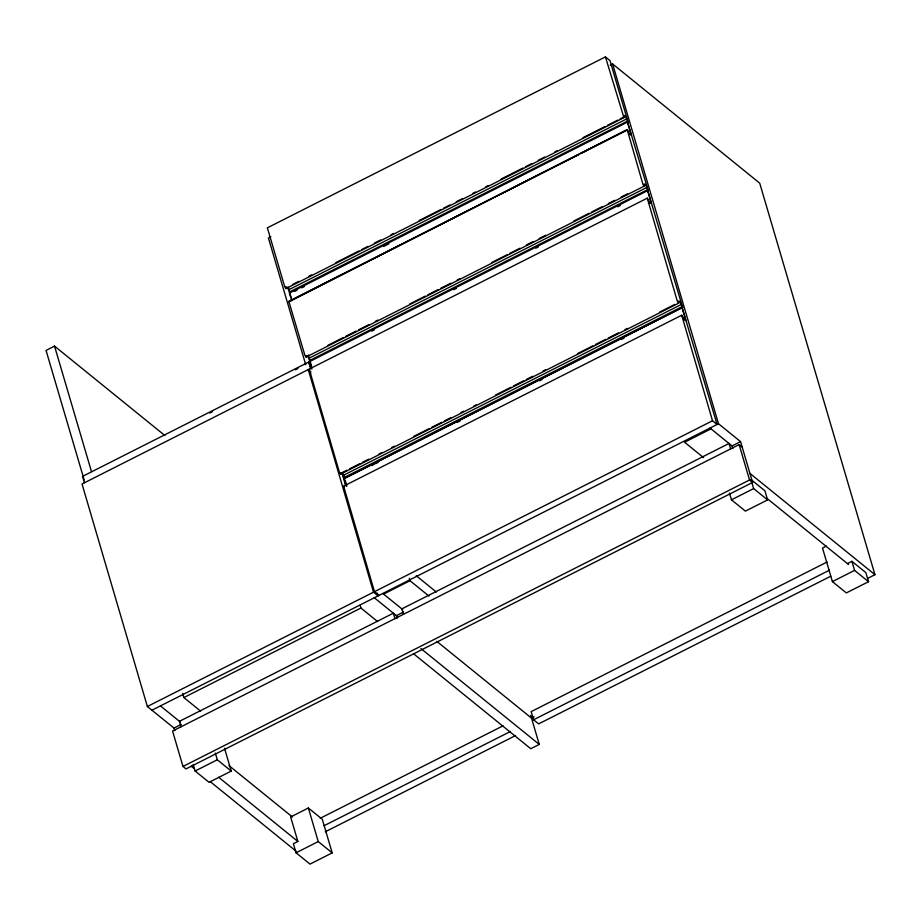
<?xml version="1.0" encoding="UTF-8"?>
<svg xmlns="http://www.w3.org/2000/svg" width="921" height="921" viewBox="0 0 921 921"><rect width="100%" height="100%" fill="white"/><g stroke="black" fill="none" stroke-linecap="round" stroke-linejoin="round"><path stroke-width="1.38" d="M682.139 307.695L685.477 319.046A2.763 0.794 63.2 0 1 684.879 320.278A2.763 0.794 63.2 0 1 682.945 316.985L681.701 315.235L712.52 420.759L717.079 424.466L682.139 307.695L344.097 478.621L346.319 486.184M291.704 300.626L289.482 293.062L628.018 121.848L609.99 60.602L605.431 56.895L267.378 227.821L284.739 286.799L285.855 288.538L286.005 287.824A2.763 0.794 63.2 0 1 285.844 286.834M310.711 373.811A2.763 0.794 63.2 0 1 309.502 371.336L308.259 369.574L82.027 483.997L147.372 706.511L174 728.085L174.783 730.733M289.758 301.604L289.125 301.213L289.079 302.238L304.897 355.31L306.025 357.049L306.175 356.335A2.763 0.794 63.2 0 1 306.037 355.782M308.259 369.574L373.523 592.168L378.094 595.864L377.276 593.101M682.634 307.407L647.693 190.647L651.032 201.987A2.763 0.794 63.2 0 1 650.422 203.23A2.763 0.794 63.2 0 1 648.488 199.938L647.256 198.176L309.203 369.102L339.607 473.003L340.597 474.119L678.639 303.193L678.673 302.468A2.763 0.794 63.2 0 1 679.272 301.225A2.763 0.794 63.2 0 1 681.206 304.529L682.634 307.407L344.581 478.333L343.153 475.443A2.763 0.794 63.2 0 0 341.944 472.968L345.605 485.471M285.982 288.549L624.024 117.635L624.058 116.909A2.763 0.794 63.2 0 1 624.657 115.666A2.763 0.794 63.2 0 1 626.591 118.959L628.018 121.848M306.14 357.06L644.193 186.134L644.216 185.409A2.763 0.794 63.2 0 1 644.815 184.177A2.763 0.794 63.2 0 1 646.749 187.47L648.177 190.359L309.64 361.573L311.862 369.125M340.597 474.119L340.62 473.394A2.763 0.794 63.2 0 1 340.494 472.841M647.256 198.176L677.396 301.443L678.639 303.193M681.701 315.235L343.648 486.161L374.467 591.685L379.038 595.38M288.987 301.846L627.213 129.677L628.329 131.427A2.763 0.794 63.2 0 0 630.263 134.719A2.763 0.794 63.2 0 0 630.862 133.476L627.523 122.136L648.177 190.359M164.871 435.529L54.546 346.123L46.05 350.429L84.191 480.002M270.855 236.766L268.425 237.986L305.749 364.808M610.186 65.195L612.615 63.963L759.71 183.164L874.95 574.704L867.663 578.388M292.406 284.589L298.807 281.354M309.053 276.173L311.62 274.884M335.946 262.577L358.994 250.926M361.55 249.626L367.963 246.391M374.363 243.156L380.764 239.921M391.011 234.74L393.566 233.439M419.182 220.499L440.94 209.493M443.508 208.192L449.909 204.957M456.309 201.722L462.71 198.487M472.957 193.306L475.524 192.005M485.758 186.825L488.326 185.535M501.128 179.054L522.898 168.048M525.454 166.759L531.854 163.524M538.267 160.289L544.668 157.042M554.903 151.861L557.47 150.572M583.074 137.62L604.844 126.614M607.411 125.325L617.657 120.144M620.213 118.844L624.058 116.909M289.977 292.763L288.538 289.885L626.591 118.959M289.206 292.153L627.259 121.227M294.513 291.473L297.023 290.207M301.766 287.847L304.321 286.558M383.712 246.414L388.835 243.823M578.825 154.601L289.01 301.317L627.213 129.677L642.95 184.384L644.193 186.134M581.37 153.312L627.535 129.953M306.175 356.335L308.731 355.046M327.934 345.329L343.303 337.558M345.87 336.269L356.105 331.088M358.672 329.787L368.918 324.618M375.319 321.371L377.875 320.082M409.891 303.895L425.26 296.125M427.816 294.835L438.062 289.655M440.618 288.354L450.864 283.173M457.265 279.938L459.832 278.649M491.837 262.462L507.206 254.691M509.762 253.39L520.008 248.221M526.409 244.974L532.81 241.739M539.222 238.504L545.623 235.269M573.795 221.028L589.152 213.258M591.719 211.957L601.966 206.776M608.367 203.541L614.768 200.306M621.168 197.071L627.569 193.836M310.135 361.274L308.708 358.396L646.749 187.47M309.375 360.664L647.417 189.738M84.398 482.696L82.545 476.387L308.696 362.045L311.079 368.181M209.792 413.057L212.348 411.756M295.399 369.77L297.955 368.481M371.865 331.111L374.421 329.81M453.811 289.666L456.379 288.377M535.769 248.233L538.325 246.943M617.715 206.799L620.282 205.51M648.465 203.288L651.032 201.987M340.62 473.394L347.021 470.159M349.589 468.858L359.823 463.677M362.39 462.388L368.791 459.142M379.038 453.972L381.593 452.672M391.839 447.491L394.407 446.201M413.61 436.485L428.979 428.714M431.535 427.425L441.781 422.244M444.336 420.943L450.737 417.708M460.984 412.527L463.551 411.238M473.785 406.057L476.353 404.768M495.556 395.051L510.925 387.281M513.481 385.991L523.727 380.81M526.294 379.51L532.695 376.275M542.941 371.094L545.497 369.805M577.513 353.618L592.871 345.847M595.438 344.546L605.684 339.377M608.24 338.076L618.486 332.895M624.887 329.66L627.454 328.371M659.459 312.184L674.828 304.414M343.153 475.443L681.206 304.529M343.821 477.711L681.874 306.797M371.785 465.577L374.306 464.311M375.584 463.7L378.14 462.4M457.53 422.267L460.097 420.966M539.487 380.834L542.043 379.533M621.433 339.389L624.001 338.099M147.372 706.511L373.523 592.168M374.467 591.685L712.52 420.759M151.942 710.206L718.495 423.752L740.565 441.631L752.584 482.454L186.019 768.92L182.98 766.456L172.561 731.067L739.126 444.601L742.165 447.076M383.573 594.091L410.018 580.725L429.002 596.117M711.012 428.864L684.579 442.23L703.563 457.622M182.646 693.432L183.866 697.554L360.917 608.033L377.61 621.56M174 728.085L181.287 724.401M403.663 611.97L396.375 615.654L397.158 618.302M740.565 441.631L732.068 445.925L732.851 448.573M182.98 766.456L749.544 479.991L752.584 482.454M195.114 771.004L217.298 759.779L231.252 771.084L209.055 782.309L195.114 771.004L193.203 764.522M731.458 499.815L753.643 488.602L767.596 499.907L745.4 511.12L731.458 499.815L729.478 493.103M308.362 808.005L290.656 816.962L297.863 841.46L293.385 843.728L296.055 852.8L309.997 864.105L332.193 852.881L322.304 819.31L308.362 808.005L318.24 841.575L332.193 852.881M826.31 546.118L822.511 548.041L832.4 581.612L846.341 592.917L868.538 581.704L865.867 572.62L851.913 561.326L847.435 563.594M320.289 818.239L503.004 725.863M827.127 561.983L531.164 711.622L533.57 719.785L538.647 723.894L830.765 576.201M534.088 716.826L531.521 718.115L436.853 641.407M323.973 825.769L510.522 731.447M533.57 719.785L829.533 570.145M325.217 831.813L515.587 735.557M296.055 852.8L318.24 841.575M832.4 581.612L854.584 570.398L868.538 581.704M530.715 715.398L539.269 744.433L530.761 748.727L413.541 653.749M623.908 117.623L605.431 56.895M309.203 369.102L309.836 369.62M343.648 486.161L344.293 486.668M709.999 428.046L732.368 446.167M749.913 473.382L874.95 574.704M767.089 498.491L848.586 564.527M289.482 293.062L291.462 297.817M344.097 478.621L344.857 479.242M416.246 575.752L436.347 592.042M382.814 593.481L402.673 609.564M374.317 597.775L397.791 616.794M420.92 648.545L539.269 744.433M82.545 476.387L83.304 477.009M183.866 697.554L200.559 711.081M160.438 705.912L180.297 722.006M228.949 765.581L292.441 817.019M218.645 777.266L297.909 841.495M191.165 766.18L194.515 768.897M210.149 781.561L296.113 851.211M851.913 561.326L854.584 570.398M767.596 499.907L764.925 490.824L750.972 479.53L753.643 488.602M739.126 444.601L749.544 479.991M730.629 448.907L729.029 443.462L401.832 608.885L403.433 614.33M612.615 63.963L718.495 423.752M409.304 578.307L410.018 580.725M394.936 618.636L393.336 613.19L179.457 721.327L181.057 726.773M288.365 287.329L289.574 291.404M308.512 355.759L309.732 359.892M310.4 362.183L311.609 366.282M343.383 474.234L344.581 478.333M345.26 480.601L346.86 486.069M308.696 362.045L310.55 368.342M360.099 605.281L360.917 608.033M224.528 748.255L231.252 771.084M215.318 753.067L217.298 759.779M54.546 346.123L91.467 471.575M286.961 286.926A2.763 0.794 63.2 0 1 288.538 289.885M307.499 355.909A2.763 0.794 63.2 0 1 308.708 358.396M310.941 372.13A2.763 0.794 63.2 0 1 310.653 371.474"/></g></svg>
